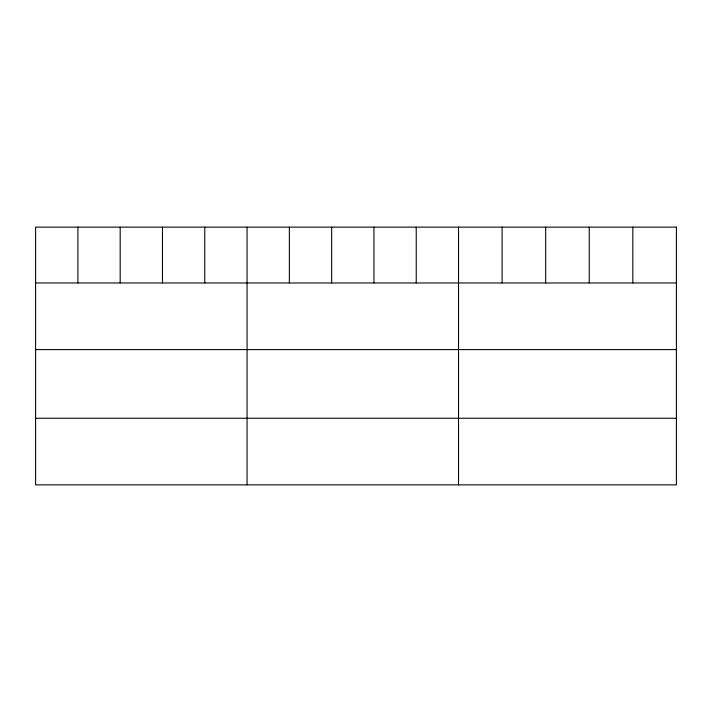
<?xml version="1.0" encoding="UTF-8"?>
<svg xmlns="http://www.w3.org/2000/svg" width="712" height="712" viewBox="0 0 712 712"><rect width="100%" height="100%" fill="white"/><g stroke="black" fill="none" stroke-linecap="round" stroke-linejoin="round"><path stroke-width="1.07" d="M35.6 282.967L676.4 282.967M35.6 349.592L676.4 349.592M35.6 418.238L676.4 418.238M632.826 227.137L632.826 282.967M589.251 227.137L589.251 282.967M545.677 227.137L545.677 282.967M502.102 227.137L502.102 282.967M458.528 227.137L458.528 484.863M416.235 227.137L416.235 282.967M373.942 227.137L373.942 282.967M331.65 227.137L331.65 282.967M289.357 227.137L289.357 282.967M247.064 227.137L247.064 484.863M204.771 227.137L204.771 282.967M162.478 227.137L162.478 282.967M120.186 227.137L120.186 282.967M77.893 227.137L77.893 282.967M676.4 227.137L35.6 227.137L35.6 484.863L676.4 484.863L676.4 227.137"/></g></svg>
